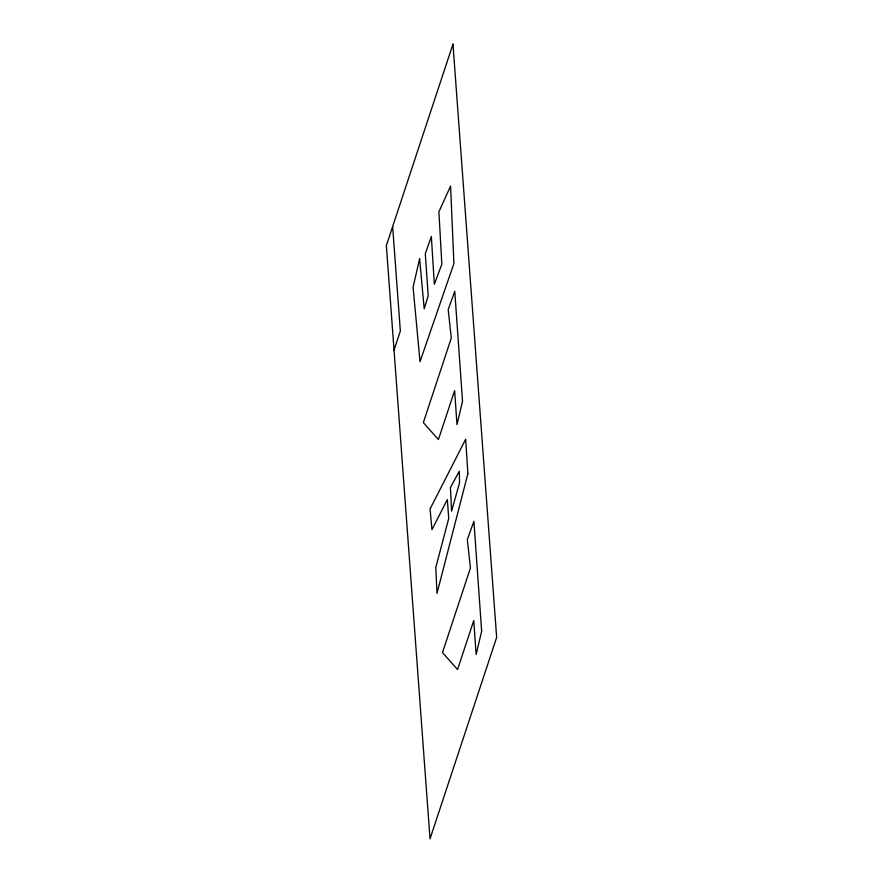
<?xml version="1.0" encoding="UTF-8"?>
<svg xmlns="http://www.w3.org/2000/svg" width="883" height="883" viewBox="0 0 883 883"><rect width="100%" height="100%" fill="white"/><g stroke="black" fill="none" stroke-linecap="round" stroke-linejoin="round"><path stroke-width="1.32" d="M394.039 350.098L400.341 331.037L392.648 226.567M419.602 258.785L413.078 287.273L420.021 361.644L453.906 263.576L450.584 186.114L438.895 211.821L441.842 264.183L434.326 284.271L431.346 236.401L425.297 253.829L428.2 295.794L424.204 308.752L419.602 258.785M462.526 401.257L456.986 424.58L454.635 390.551L438.409 439.579L423.354 422.571L451.301 338.034L448.178 309.635L454.767 291.335L462.526 401.257M481.654 631.246L476.125 654.557L473.763 620.539L457.549 669.568L442.482 652.559L470.44 568.023L467.317 539.612L473.906 521.323L481.654 631.246M467.88 473.707L436.986 593.442L435.772 567.504L448.73 518.431L447.339 499.579L431.953 529.668L430.076 508.972L465.683 439.193L467.88 473.707M459.579 482.648L451.588 511.18L450.407 487.637L459.292 471.268L459.579 482.648M452.968 44.15L386.346 245.617L430.032 838.85L496.654 637.383L452.968 44.15"/></g></svg>
